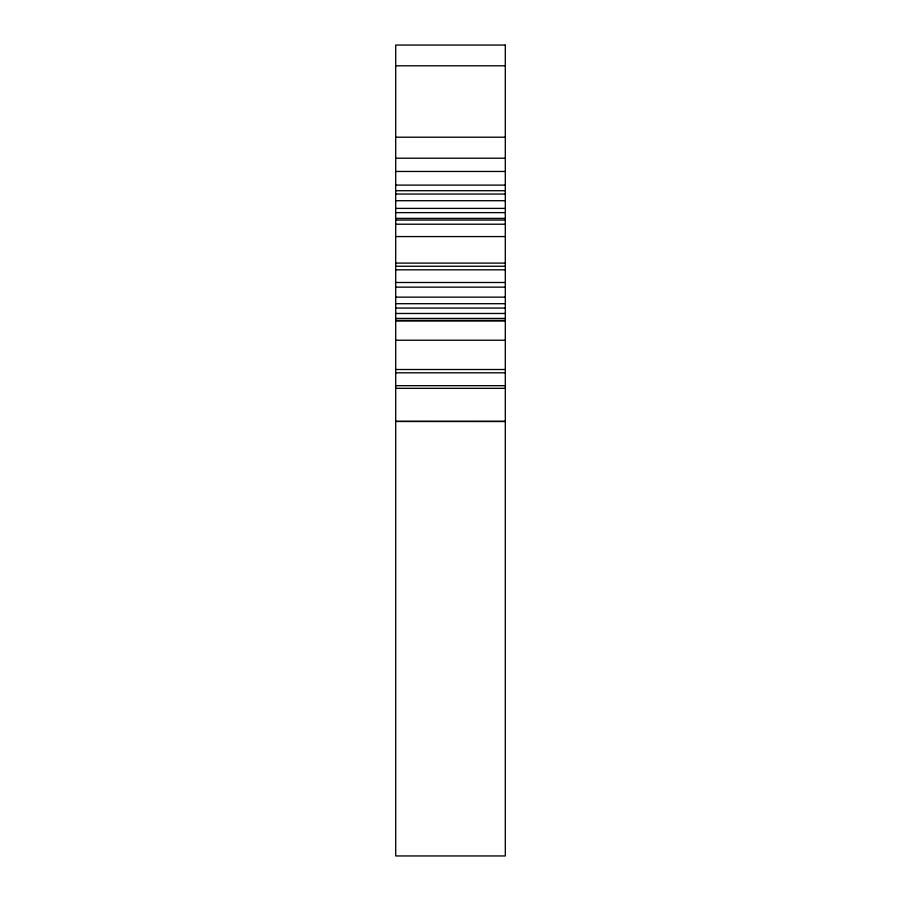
<?xml version="1.0" encoding="UTF-8"?>
<svg xmlns="http://www.w3.org/2000/svg" width="901" height="901" viewBox="0 0 901 901"><rect width="100%" height="100%" fill="white"/><g stroke="black" fill="none" stroke-linecap="round" stroke-linejoin="round"><path stroke-width="1.35" d="M395.697 65.796L505.303 65.796M395.697 137.211L505.303 137.211M395.697 158.227L505.303 158.227M395.697 171.46L505.303 171.46M395.697 185.099L505.303 185.099M395.697 190.719L505.303 190.719M395.697 194.042L505.303 194.042M395.697 200.709L505.303 200.709M395.697 208.401L505.303 208.401M395.697 212.636L505.303 212.636M395.697 218.402L505.303 218.402M395.697 220.058L505.303 220.058M395.697 224.214L505.303 224.214M395.697 236.569L505.303 236.569M395.697 263.103L505.303 263.103M395.697 266.257L505.303 266.257M395.697 269.827L505.303 269.827M395.697 282.486L505.303 282.486M395.697 287.137L505.303 287.137M395.697 297.139L505.303 297.139M395.697 303.693L505.303 303.693M395.697 308.052L505.303 308.052M395.697 313.469L505.303 313.469M395.697 318.425L505.303 318.425M395.697 320.407L505.303 320.407M395.697 320.97L505.303 320.97M395.697 340.229L505.303 340.229M395.697 369.511L505.303 369.511M395.697 372.8L505.303 372.8M395.697 385.684L505.303 385.684M395.697 388.331L505.303 388.331M395.697 421.353L505.303 421.353M395.697 421.477L505.303 421.499M505.303 45.061L395.697 45.05L395.697 855.95L505.303 855.95L505.303 45.05"/></g></svg>
